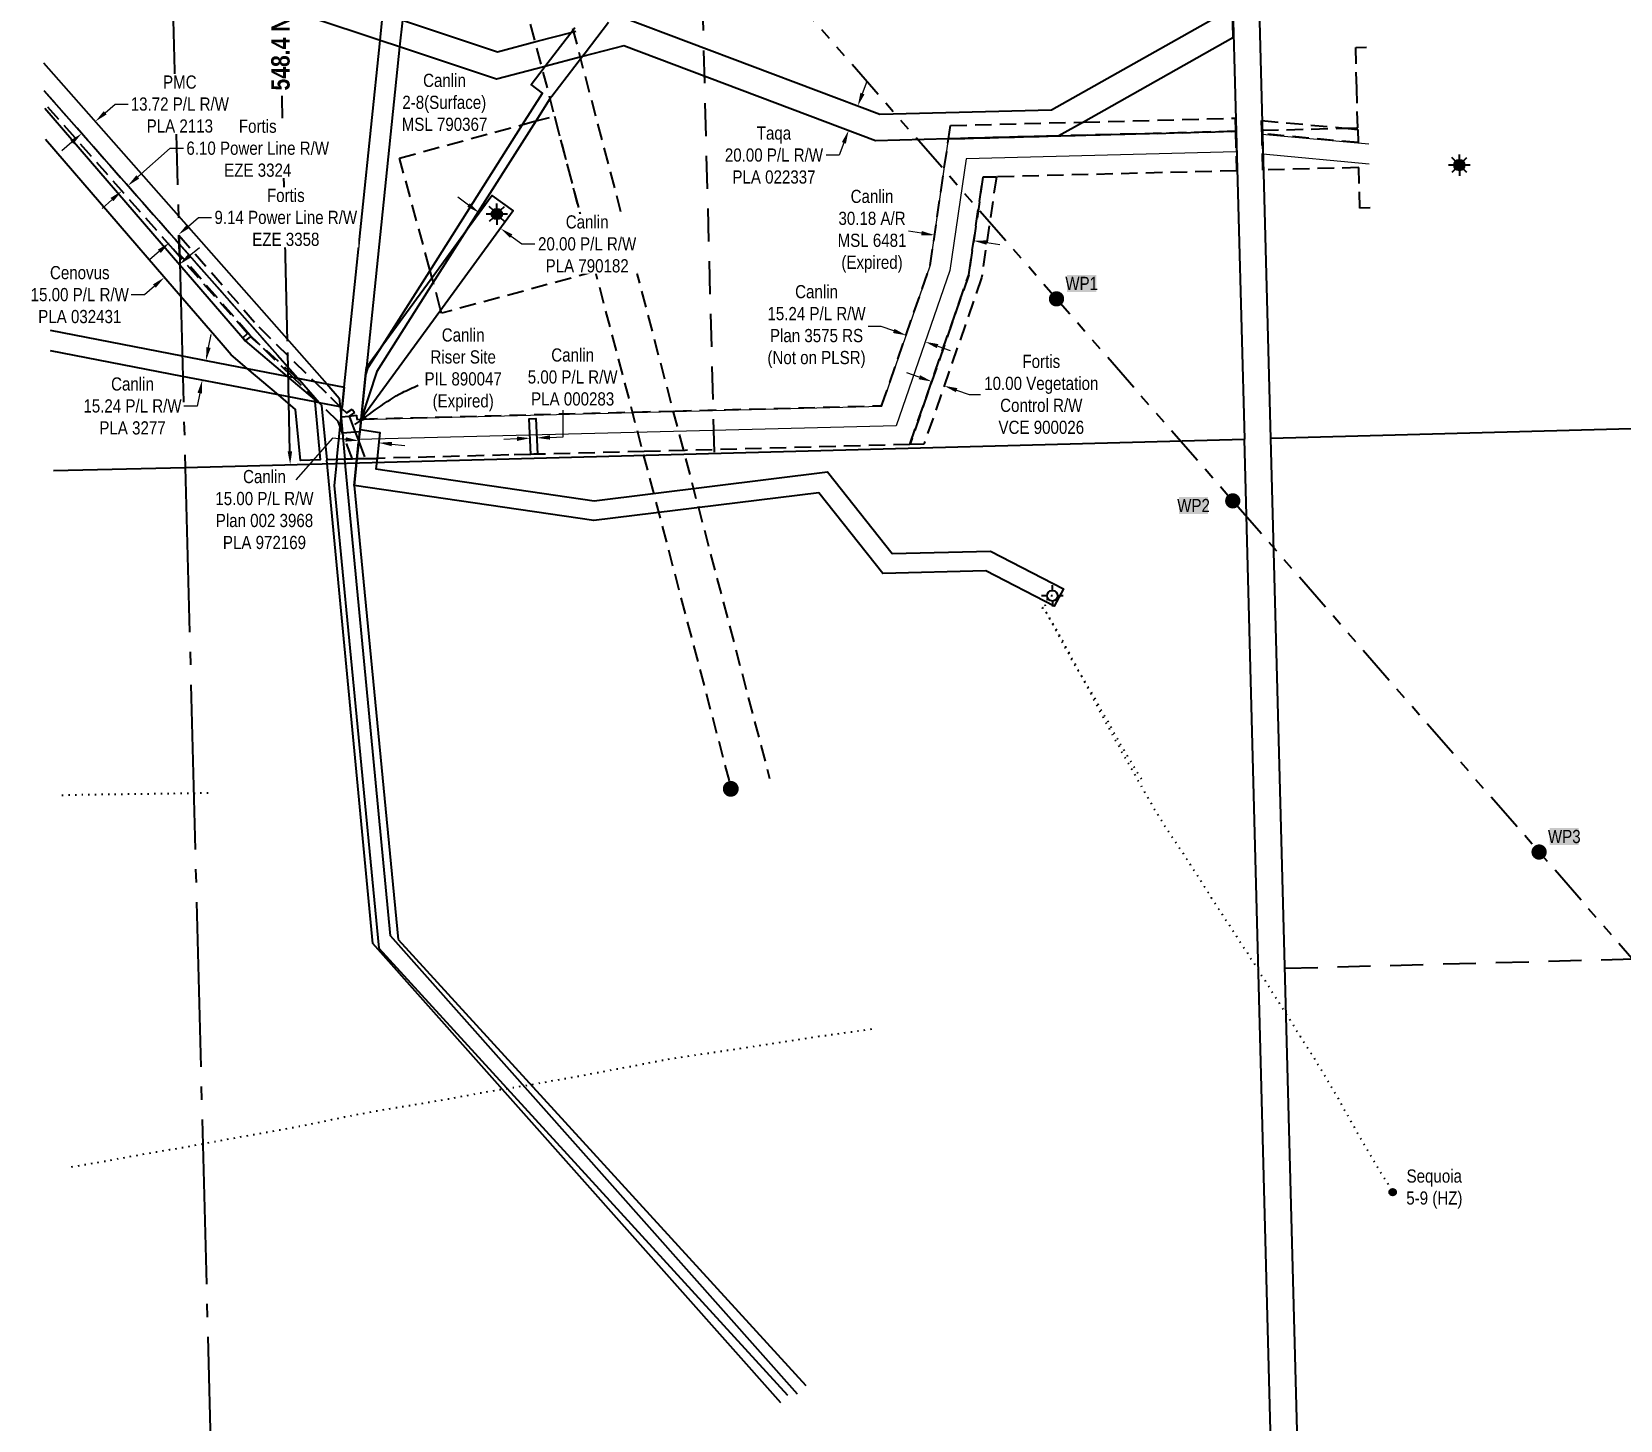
# Model space of a CAD drawing. Extents: x 627663 to 632082, y 5817591 to 5820351.
# Drawn here: x 627680 to 628885, y 5818555 to 5819609 of the extents above; entities that cross this region are included whole.
import ezdxf

# ---------------------------------------------------------------- set-up
doc = ezdxf.new("R2010")
doc.units = 0
doc.header["$LTSCALE"] = 5
doc.header["$PDSIZE"] = 0.5
for name, pattern in [('foc-ACCESSROAD', [3.75, 2.5, -1.25]), ('foc-COORDS', [16.75, 15, -1.75]), ('foc-DOT', [1, 0.2, -0.8]), ('foc-DRILLPATH', [14.75, 6, -1.75, 1.75, -1.75, 1.75, -1.75]), ('foc-FLOWLINE', [3.75, 2.5, -1.25]), ('foc-LSD', [8, 5, -3]), ('foc-QUARTERLINE', [33, 25, -3, 2, -3])]:
    doc.linetypes.add(name, pattern=pattern)
doc.layers.get('Defpoints').update_dxf_attribs({"color": 9})
for name, color, linetype in [('ABADATA-DRILL', 8, 'foc-DOT'), ('ABADATA-DRILL-T', 8, 'Continuous'), ('C-AR', 13, 'foc-ACCESSROAD'), ('C-RW', 13, 'Continuous'), ('C-WS', 13, 'foc-ACCESSROAD'), ('C-WS-S', 13, 'Continuous'), ('DRILL-T', 8, 'Continuous'), ('F-EZE', 190, 'foc-FLOWLINE'), ('F-RW', 190, 'Continuous'), ('F-VCE', 190, 'foc-FLOWLINE'), ('F-WS-S', 190, 'Continuous'), ('L-MON', 1, 'Continuous'), ('L-SEC', 7, 'Continuous'), ('L-SECQ', 8, 'foc-QUARTERLINE'), ('L-SECTION-LSD', 7, 'foc-LSD'), ('P-OFFSETS', 7, 'foc-COORDS'), ('P-PDRILLPATH', 12, 'foc-DRILLPATH')]:
    doc.layers.add(name, color=color, linetype=linetype)
for name, color, linetype, lineweight in [('C-AR-T', 13, 'Continuous', 9), ('C-RW-T', 13, 'Continuous', 9), ('C-WS-T', 13, 'Continuous', 9), ('F-EZE-T', 190, 'Continuous', 9), ('F-RW-T', 190, 'Continuous', 9)]:
    doc.layers.add(name, color=color, linetype=linetype, lineweight=lineweight)
doc.styles.add('80CG', font='ARIALN.TTF', dxfattribs={"height": 10})
doc.styles.add('80L', font='ARIALN.TTF', dxfattribs={"height": 10})
doc.dimstyles.new('CG2011', dxfattribs={"dimscale": 5, "dimtxt": 9, "dimasz": 2, "dimexe": 0.2, "dimexo": 0.0625, "dimgap": 0.5, "dimtad": 0, "dimtih": 1, "dimtoh": 1, "dimzin": 0, "dimdsep": 46, "dimtxsty": '80CG', "dimcen": 0.1, "dimse1": 1, "dimse2": 1, "dimclrd": 256, "dimclrt": 256, "dimaunit": 1, "dimadec": 4, "dimazin": 0, "dimtfac": 0.06, "dimtofl": 0, "dimtmove": 0, "dimatfit": 1, "dimfxl": 0.2, "dimtolj": 1, "dimtzin": 0, "dimlwd": -1, "dimarcsym": 0})
doc.dimstyles.new('Compass 5 000', dxfattribs={"dimscale": 5, "dimtxt": 9, "dimasz": 2, "dimexe": 0.2, "dimexo": 0.0625, "dimgap": 0.5, "dimtad": 0, "dimtih": 1, "dimtoh": 1, "dimzin": 0, "dimdsep": 46, "dimtxsty": '80CG', "dimcen": 0.1, "dimse1": 1, "dimse2": 1, "dimclrd": 256, "dimclrt": 256, "dimaunit": 1, "dimadec": 4, "dimazin": 0, "dimtfac": 0.06, "dimtofl": 0, "dimtmove": 0, "dimatfit": 1, "dimfxl": 0.2, "dimtolj": 1, "dimtzin": 0, "dimlwd": -1, "dimarcsym": 0})

# ---------------------------------------------------------------- blocks, each defined once
blk = doc.blocks.new('fdia')
at = {"color": 255, "const_width": 1}
blk.add_lwpolyline([(-0.5, 0, 1), (0.5, 0, 1)], format="xyb", close=True, dxfattribs=at)
blk = doc.blocks.new('Fdiaa')
blk.add_blockref('fdia', (0, 0))
blk = doc.blocks.new('fdib')
at = {"color": 1, "const_width": 1.6}
blk.add_lwpolyline([(-0.4, 0, 1), (0.4, 0, 1)], format="xyb", close=True, dxfattribs=at)
at = {"color": 1}
blk.add_circle((0, 0), 0.8, dxfattribs=at)
blk = doc.blocks.new('Fdibb')
blk.add_blockref('fdib', (0, 0))
blk = doc.blocks.new('fdicc')
for name in ['Fdibb', 'Fdiaa']:
    blk.add_blockref(name, (0, 0))
blk = doc.blocks.new('FDI')
blk.add_blockref('fdicc', (0, 0))
blk = doc.blocks.new('*D35')
at = {"layer": 'Defpoints', "color": 0, "transparency": 16777216}
for p in [(627752.9, 5819491.8), (627792.2, 5819447.2), (627787.7, 5819443.2)]:
    blk.add_point(p, dxfattribs=at)
at = {"layer": 'F-EZE-T', "transparency": 16777216}
for p, q in [((627760.4, 5819498.5), (627785, 5819520.2)), ((627785, 5819520.2), (627795, 5819520.2)), ((627740.8, 5819481.2), (627733.3, 5819474.6))]:
    blk.add_line(p, q, dxfattribs=at)
for points in [[(627759.3, 5819499.7), (627761.5, 5819497.2), (627752.9, 5819491.8)], [(627739.7, 5819482.5), (627741.9, 5819480), (627748.3, 5819487.8)]]:
    blk.add_solid(points, dxfattribs=at)
at = {"layer": 'F-EZE-T', "transparency": 16777216, "insert": (627851.4, 5819520.2), "char_height": 10, "attachment_point": 5, "style": '80CG', "bg_fill": 3, "box_fill_scale": 1.1, "bg_fill_color": 256, "bg_fill_true_color": 13158600, "bg_fill_transparency": 0}
blk.add_mtext('\\A1;Fortis\\P6.10 Power Line R/W\\PEZE 3324', dxfattribs=at)
blk = doc.blocks.new('*D36')
at = {"layer": 'Defpoints', "color": 0, "transparency": 16777216}
for p in [(627791.3, 5819454.6), (627814.8, 5819427.6), (627807.9, 5819421.6)]:
    blk.add_point(p, dxfattribs=at)
at = {"layer": 'F-EZE-T', "transparency": 16777216}
for p, q in [((627798.8, 5819461.2), (627806.4, 5819467.7)), ((627806.4, 5819467.7), (627816.4, 5819467.7)), ((627776.8, 5819442), (627769.3, 5819435.5))]:
    blk.add_line(p, q, dxfattribs=at)
for points in [[(627797.7, 5819462.4), (627799.9, 5819459.9), (627791.3, 5819454.6)], [(627775.7, 5819443.3), (627777.9, 5819440.8), (627784.4, 5819448.6)]]:
    blk.add_solid(points, dxfattribs=at)
at = {"layer": 'F-EZE-T', "transparency": 16777216, "insert": (627872.7, 5819467.7), "char_height": 10, "attachment_point": 5, "style": '80CG', "bg_fill": 3, "box_fill_scale": 1.1, "bg_fill_color": 256, "bg_fill_true_color": 13158600, "bg_fill_transparency": 0}
blk.add_mtext('\\A1;Fortis\\P9.14 Power Line R/W\\PEZE 3358', dxfattribs=at)
blk = doc.blocks.new('*D39')
at = {"layer": 'C-AR-T', "transparency": 16777216}
for p, q in [((628354.9, 5819455.8), (628345, 5819457.2)), ((628404.4, 5819448.6), (628414.3, 5819447.2))]:
    blk.add_line(p, q, dxfattribs=at)
for points in [[(628355.2, 5819457.4), (628354.7, 5819454.1), (628364.8, 5819454.3)], [(628404.7, 5819450.3), (628404.2, 5819447), (628394.5, 5819450)]]:
    blk.add_solid(points, dxfattribs=at)
at = {"layer": 'Defpoints', "color": 0, "transparency": 16777216}
for p in [(628364.8, 5819454.3), (628364.9, 5819454.7), (628394.6, 5819450.4)]:
    blk.add_point(p, dxfattribs=at)
at = {"layer": 'C-AR-T', "transparency": 16777216, "insert": (628317.4, 5819457.2), "char_height": 10, "attachment_point": 5, "style": '80CG'}
blk.add_mtext('\\A1;Canlin\\P30.18 A/R\\PMSL 6481\\P(Expired)', dxfattribs=at)
blk = doc.blocks.new('*D40')
at = {"layer": 'Defpoints', "color": 0, "transparency": 16777216}
for p in [(627728.2, 5819540.5), (627734.4, 5819533.5), (627724.1, 5819524.5)]:
    blk.add_point(p, dxfattribs=at)
at = {"layer": 'F-RW-T', "transparency": 16777216}
for p, q in [((627735.7, 5819547.1), (627743.2, 5819553.7)), ((627743.2, 5819553.7), (627753.2, 5819553.7)), ((627710.4, 5819524.9), (627702.9, 5819518.3))]:
    blk.add_line(p, q, dxfattribs=at)
for points in [[(627734.6, 5819548.4), (627736.8, 5819545.9), (627728.2, 5819540.5)], [(627709.3, 5819526.1), (627711.5, 5819523.6), (627717.9, 5819531.5)]]:
    blk.add_solid(points, dxfattribs=at)
at = {"layer": 'F-RW-T', "transparency": 16777216, "insert": (627792.3, 5819553.7), "char_height": 10, "attachment_point": 5, "style": '80CG', "bg_fill": 3, "box_fill_scale": 1.1, "bg_fill_color": 256, "bg_fill_true_color": 13158600, "bg_fill_transparency": 0}
blk.add_mtext('\\A1;PMC\\P13.72 P/L R/W\\PPLA 2113', dxfattribs=at)
blk = doc.blocks.new('*D41')
at = {"layer": 'C-RW-T', "transparency": 16777216}
for p, q in [((627814.1, 5819369), (627816, 5819378.8)), ((627807.4, 5819334.4), (627805.4, 5819324.6)), ((627805.4, 5819324.6), (627795.4, 5819324.6))]:
    blk.add_line(p, q, dxfattribs=at)
for points in [[(627812.4, 5819369.3), (627815.7, 5819368.7), (627812.2, 5819359.2)], [(627805.7, 5819334.7), (627809, 5819334.1), (627809.3, 5819344.2)]]:
    blk.add_solid(points, dxfattribs=at)
at = {"layer": 'Defpoints', "color": 0, "transparency": 16777216}
for p in [(627822.9, 5819357.1), (627809.3, 5819344.2), (627820, 5819342.1)]:
    blk.add_point(p, dxfattribs=at)
at = {"layer": 'C-RW-T', "transparency": 16777216, "insert": (627756.4, 5819324.6), "char_height": 10, "attachment_point": 5, "style": '80CG'}
blk.add_mtext('\\A1;Canlin\\P15.24 P/L R/W\\PPLA 3277', dxfattribs=at)
blk = doc.blocks.new('*D42')
at = {"layer": 'C-RW-T', "transparency": 16777216}
for p, q in [((628048, 5819299.7), (628038.1, 5819299.3)), ((628073, 5819300.8), (628083, 5819301.2))]:
    blk.add_line(p, q, dxfattribs=at)
for points in [[(628073, 5819302.4), (628073.1, 5819299.1), (628063, 5819300.4)], [(628048, 5819301.4), (628048.1, 5819298.1), (628058, 5819300.2)]]:
    blk.add_solid(points, dxfattribs=at)
at = {"layer": 'Defpoints', "color": 0, "transparency": 16777216}
for p in [(628058, 5819301), (628063, 5819301.2), (628063, 5819300.4)]:
    blk.add_point(p, dxfattribs=at)
at = {"layer": 'C-RW-T', "transparency": 16777216, "insert": (628090.3, 5819346.6), "char_height": 10, "attachment_point": 5, "style": '80CG'}
blk.add_mtext('\\A1;Canlin\\P5.00 P/L R/W\\PPLA 000283', dxfattribs=at)
blk = doc.blocks.new('*D43')
at = {"layer": 'Defpoints', "color": 0, "transparency": 16777216}
for p in [(628210.5, 5819588.7), (628203.4, 5819570), (628306.6, 5819552.4)]:
    blk.add_point(p, dxfattribs=at)
at = {"layer": 'F-RW-T', "transparency": 16777216}
for p, q in [((628310.2, 5819561.7), (628313.7, 5819571.1)), ((628296, 5819524.3), (628292.5, 5819515)), ((628292.5, 5819515), (628282.5, 5819515))]:
    blk.add_line(p, q, dxfattribs=at)
for points in [[(628308.6, 5819562.3), (628311.7, 5819561.1), (628306.6, 5819552.4)], [(628294.5, 5819524.9), (628297.6, 5819523.7), (628299.6, 5819533.7)]]:
    blk.add_solid(points, dxfattribs=at)
at = {"layer": 'F-RW-T', "transparency": 16777216, "insert": (628243, 5819515), "char_height": 10, "attachment_point": 5, "style": '80CG'}
blk.add_mtext('\\A1;Taqa\\P20.00 P/L R/W\\PPLA 022337', dxfattribs=at)
blk = doc.blocks.new('*D45')
at = {"layer": 'C-RW-T', "transparency": 16777216}
for p, q in [((628011.4, 5819477.1), (628003.3, 5819483)), ((628043.7, 5819453.5), (628051.7, 5819447.6)), ((628051.7, 5819447.6), (628061.7, 5819447.6))]:
    blk.add_line(p, q, dxfattribs=at)
for points in [[(628012.3, 5819478.5), (628010.4, 5819475.8), (628019.4, 5819471.2)], [(628044.6, 5819454.9), (628042.7, 5819452.2), (628035.6, 5819459.4)]]:
    blk.add_solid(points, dxfattribs=at)
at = {"layer": 'Defpoints', "color": 0, "transparency": 16777216}
for p in [(628019.2, 5819470.9), (628035.3, 5819459.1), (628035.6, 5819459.4)]:
    blk.add_point(p, dxfattribs=at)
at = {"layer": 'C-RW-T', "transparency": 16777216, "insert": (628101.3, 5819447.6), "char_height": 10, "attachment_point": 5, "style": '80CG', "bg_fill": 3, "box_fill_scale": 1.1, "bg_fill_color": 256, "bg_fill_true_color": 13158600, "bg_fill_transparency": 0}
blk.add_mtext('\\A1;Canlin\\P20.00 P/L R/W\\PPLA 790182', dxfattribs=at)
blk = doc.blocks.new('*D46')
at = {"layer": 'Defpoints', "color": 0, "transparency": 16777216}
for p in [(627779.1, 5819423.9), (627780.6, 5819422.2), (627790.5, 5819433.7)]:
    blk.add_point(p, dxfattribs=at)
at = {"layer": 'F-RW-T', "transparency": 16777216}
for p, q in [((627799.5, 5819438.5), (627807.1, 5819445)), ((627773, 5819415.6), (627765.4, 5819409.1)), ((627765.4, 5819409.1), (627755.4, 5819409.1))]:
    blk.add_line(p, q, dxfattribs=at)
for points in [[(627798.5, 5819439.8), (627800.6, 5819437.2), (627792, 5819432)], [(627771.9, 5819416.9), (627774.1, 5819414.4), (627780.6, 5819422.2)]]:
    blk.add_solid(points, dxfattribs=at)
at = {"layer": 'F-RW-T', "transparency": 16777216, "insert": (627716.4, 5819409.1), "char_height": 10, "attachment_point": 5, "style": '80CG'}
blk.add_mtext('\\A1;Cenovus\\P15.00 P/L R/W\\PPLA 032431', dxfattribs=at)
blk = doc.blocks.new('*D47')
at = {"layer": 'C-RW-T', "transparency": 16777216}
for p, q in [((627918.1, 5819299.3), (627908.1, 5819300.3)), ((627953.1, 5819295.7), (627963.1, 5819294.7))]:
    blk.add_line(p, q, dxfattribs=at)
for points in [[(627918.3, 5819300.9), (627917.9, 5819297.6), (627928, 5819298.3)], [(627953.3, 5819297.4), (627953, 5819294.1), (627943.2, 5819296.7)]]:
    blk.add_solid(points, dxfattribs=at)
at = {"layer": 'Defpoints', "color": 0, "transparency": 16777216}
for p in [(627928.1, 5819299.3), (627943.2, 5819296.7), (627943.3, 5819297.8)]:
    blk.add_point(p, dxfattribs=at)
at = {"layer": 'C-RW-T', "transparency": 16777216, "insert": (627856.5, 5819246), "char_height": 10, "attachment_point": 5, "style": '80CG'}
blk.add_mtext('\\A1;Canlin\\P15.00 P/L R/W\\PPlan 002 3968\\PPLA 972169', dxfattribs=at)
blk = doc.blocks.new('*D48')
at = {"layer": 'Defpoints', "color": 0, "transparency": 16777216}
for p in [(628377.6, 5819386.2), (628387, 5819382.9), (628372.1, 5819339.9)]:
    blk.add_point(p, dxfattribs=at)
at = {"layer": 'F-RW-T', "transparency": 16777216}
for p, q in [((628353.2, 5819346.5), (628343.8, 5819349.7)), ((628381.6, 5819336.6), (628391, 5819333.4)), ((628391, 5819333.4), (628401, 5819333.4))]:
    blk.add_line(p, q, dxfattribs=at)
for points in [[(628353.8, 5819348), (628352.7, 5819344.9), (628362.7, 5819343.2)], [(628382.1, 5819338.2), (628381, 5819335.1), (628372.1, 5819339.9)]]:
    blk.add_solid(points, dxfattribs=at)
at = {"layer": 'F-RW-T', "transparency": 16777216, "insert": (628445.8, 5819333.4), "char_height": 10, "attachment_point": 5, "style": '80CG', "bg_fill": 3, "box_fill_scale": 1.1, "bg_fill_color": 256, "bg_fill_true_color": 13158600, "bg_fill_transparency": 0}
blk.add_mtext('\\A1;Fortis\\P10.00 Vegetation \\PControl R/W\\PVCE 900026', dxfattribs=at)
blk = doc.blocks.new('*D50')
at = {"layer": 'C-RW-T', "transparency": 16777216}
for p, q in [((628324.4, 5819384.9), (628314.4, 5819384.9)), ((628333.9, 5819381.6), (628324.4, 5819384.9)), ((628367.2, 5819370.1), (628376.6, 5819366.8))]:
    blk.add_line(p, q, dxfattribs=at)
for points in [[(628334.4, 5819383.2), (628333.3, 5819380), (628343.3, 5819378.3)], [(628367.7, 5819371.6), (628366.6, 5819368.5), (628357.7, 5819373.3)]]:
    blk.add_solid(points, dxfattribs=at)
at = {"layer": 'Defpoints', "color": 0, "transparency": 16777216}
for p in [(628343.3, 5819378.3), (628340.8, 5819371.1), (628355.2, 5819366.1)]:
    blk.add_point(p, dxfattribs=at)
at = {"layer": 'C-RW-T', "transparency": 16777216, "insert": (628275.3, 5819384.9), "char_height": 10, "attachment_point": 5, "style": '80CG'}
blk.add_mtext('\\A1;Canlin\\P15.24 P/L R/W\\PPlan 3575 RS\\P(Not on PLSR)', dxfattribs=at)
blk = doc.blocks.new('*D54')
at = {"layer": 'Defpoints', "color": 0, "transparency": 16777216}
for p in [(627864, 5819828.2), (627876, 5819280.2), (627876, 5819280.2)]:
    blk.add_point(p, dxfattribs=at)
at = {"layer": 'P-OFFSETS', "transparency": 16777216}
for p, q in [((627864, 5819828.2), (627867.5, 5819668.9)), ((627875.8, 5819290.2), (627869.9, 5819559.9))]:
    blk.add_line(p, q, dxfattribs=at)
blk.add_solid([(627877.5, 5819290.2), (627874.1, 5819290.1), (627876, 5819280.2)], dxfattribs=at)
at = {"layer": 'P-OFFSETS', "transparency": 16777216, "insert": (627868.7, 5819614.4), "char_height": 10, "attachment_point": 5, "rotation": 90, "style": '80CG', "bg_fill": 3, "box_fill_scale": 1.1, "bg_fill_color": 256, "bg_fill_true_color": 13158600, "bg_fill_transparency": 0}
blk.add_mtext('\\A1;{\\fArial Narrow|b1|i0|c0|p34;\\H1.4x;\\C14;548.4 N. calc.}', dxfattribs=at)
blk = doc.blocks.new('_None')
blk = doc.blocks.new('GABD')
for p, q in [((-0.81, 0), (-1.62, 0)), ((0, 0.81), (0, 1.62)), ((1.62, 0), (0.81, 0)), ((0, -0.81), (0, -1.62))]:
    blk.add_line(p, q)
blk.add_circle((0, 0), 0.8)
blk = doc.blocks.new('GAS')
h = blk.add_hatch(color=255)
h.dxf.hatch_style = 1
edge = h.paths.add_edge_path()
edge.add_arc((0, 0), 0.9, 0, 360)
for p, q in [((-0.81, 0), (-1.62, 0)), ((-0.57, 0.57), (-1.14, 1.14)), ((0, 0.81), (0, 1.62)), ((0.57, 0.57), (1.14, 1.14)), ((1.62, 0), (0.81, 0)), ((-0.57, -0.57), (-1.14, -1.14)), ((0, -0.81), (0, -1.62)), ((1.14, -1.14), (0.57, -0.57))]:
    blk.add_line(p, q)
blk.add_circle((0, 0), 0.8)
blk = doc.blocks.new('BH-Existing')
at = {"layer": 'ABADATA-DRILL-T'}
h = blk.add_hatch(color=256, dxfattribs=at)
h.dxf.hatch_style = 1
edge = h.paths.add_edge_path()
edge.add_arc((0, 0), 0.5, 0, 360)
blk.add_circle((0, 0), 0.5, dxfattribs=at)
blk = doc.blocks.new('plbh')
at = {"layer": 'L-MON'}
h = blk.add_hatch(color=255, dxfattribs=at)
h.dxf.hatch_style = 1
edge = h.paths.add_edge_path()
edge.add_arc((0, 0), 1.16, 0, 360)
h = blk.add_hatch(color=256, dxfattribs=at)
h.dxf.hatch_style = 1
h.paths.add_polyline_path([(-0.96, 0, 1), (0.96, 0, 1)])
h.paths.add_polyline_path([(0.91, 0, -1), (-0.91, 0, -1)], flags=16)
h.paths.add_polyline_path([(0.45, 0, -1), (-0.45, 0, -1)], flags=0)
h = blk.add_hatch(color=256, dxfattribs=at)
h.dxf.hatch_style = 1
h.paths.add_polyline_path([(-0.45, 0, 1), (0.45, 0, 1)])
h.paths.add_polyline_path([(0.4, 0, -1), (-0.4, 0, -1)], flags=16)
at = {"layer": 'L-MON', "color": 240}
for radius in [0.96, 0.91, 0.45, 0.4]:
    blk.add_circle((0, 0), radius, dxfattribs=at)

msp = doc.modelspace()

# ---------------------------------------------------------------- linework, layer by layer
at = {"layer": 'ABADATA-DRILL', "flags": 128}
for points in [[(628454.174, 5819180.599), (628454.174, 5819180.599), (628454.045, 5819180.546), (628453.277, 5819180.446), (628452.672, 5819180.27), (628452.485, 5819179.755), (628452.656, 5819179.339), (628452.632, 5819179.129), (628451.607, 5819178.512), (628450.076, 5819177.411), (628448.873, 5819175.989), (628448.259, 5819174.973), (628448.486, 5819173.958), (628448.861, 5819172.237), (628448.301, 5819170.682), (628446.95, 5819170.707), (628446.743, 5819171.361), (628446.82, 5819171.474), (628446.97, 5819171.497), (628447.223, 5819171.384), (628447.563, 5819171.003), (628448.083, 5819170.256), (628448.772, 5819169.134), (628449.705, 5819167.528), (628450.787, 5819165.545), (628452.028, 5819163.217), (628453.459, 5819160.534), (628455.079, 5819157.495), (628456.826, 5819154.22), (628458.624, 5819150.876), (628460.663, 5819147.138), (628462.932, 5819143.006), (628465.264, 5819138.746), (628467.836, 5819134.152), (628470.656, 5819129.204), (628473.624, 5819123.99), (628476.763, 5819118.36), (628479.853, 5819112.679), (628483.051, 5819106.681), (628486.484, 5819100.129), (628490.012, 5819093.369), (628493.697, 5819086.353), (628497.548, 5819079.141), (628501.531, 5819071.823), (628505.636, 5819064.448), (628509.832, 5819057.006), (628514.279, 5819049.18), (628518.759, 5819041.234), (628522.873, 5819033.86), (628527.584, 5819025.49), (628532.455, 5819017.145), (628537.631, 5819008.948), (628542.976, 5819000.845), (628548.362, 5818992.664), (628553.634, 5818984.639), (628558.919, 5818976.505), (628564.249, 5818968.162), (628569.384, 5818960.053), (628574.724, 5818951.72), (628579.918, 5818943.644), (628585.183, 5818935.499), (628590.425, 5818927.464), (628595.648, 5818919.408), (628600.871, 5818911.352), (628606.084, 5818903.296), (628611.33, 5818895.131), (628616.474, 5818887.033), (628621.546, 5818879.003), (628626.658, 5818870.994), (628631.844, 5818862.797), (628637.002, 5818854.58), (628642.188, 5818846.383), (628647.498, 5818838.049), (628652.675, 5818829.852), (628657.743, 5818821.592), (628662.837, 5818813.112), (628667.719, 5818804.727), (628672.439, 5818796.368), (628677.101, 5818787.988), (628681.896, 5818779.44), (628686.634, 5818771.202), (628691.411, 5818762.994), (628696.312, 5818754.63), (628701.279, 5818746.407), (628706.422, 5818737.949), (628712.363, 5818728.101)], [(628454.174, 5819180.599), (628454.174, 5819180.599), (628454.045, 5819180.546), (628453.277, 5819180.446), (628452.672, 5819180.27), (628452.485, 5819179.755), (628452.656, 5819179.339), (628452.632, 5819179.129), (628451.607, 5819178.512), (628450.076, 5819177.411), (628448.873, 5819175.989), (628448.259, 5819174.973), (628448.486, 5819173.958), (628448.861, 5819172.237), (628448.301, 5819170.682), (628446.95, 5819170.707), (628446.894, 5819171.716), (628447.031, 5819171.809), (628447.253, 5819171.745), (628447.624, 5819171.325), (628448.177, 5819170.479), (628448.878, 5819169.277), (628449.791, 5819167.66), (628450.884, 5819165.658), (628452.146, 5819163.32), (628453.603, 5819160.758), (628455.352, 5819157.793), (628457.33, 5819154.453), (628459.457, 5819150.778), (628461.797, 5819146.618), (628464.267, 5819142.081), (628466.928, 5819137.109), (628469.621, 5819132.058), (628472.534, 5819126.662), (628475.841, 5819120.717), (628479.266, 5819114.815), (628482.753, 5819108.874), (628486.401, 5819102.527), (628490.249, 5819095.796), (628494.235, 5819088.718), (628498.244, 5819081.571), (628502.357, 5819074.256), (628506.595, 5819066.754), (628511.005, 5819059.187), (628515.75, 5819051.429), (628522.352, 5819040.768)], [(627702.852, 5819029.323), (627703.534, 5819029.338), (627712.98, 5819029.58), (627722.598, 5819029.797), (627732.058, 5819029.93), (627741.728, 5819030.058), (627751.388, 5819030.165), (627761.038, 5819030.283), (627770.668, 5819030.42), (627799.436, 5819030.857), (627815.356, 5819031.065)], [(627710.175, 5818747.301), (627718.607, 5818748.698), (627728.119, 5818750.302), (627737.459, 5818751.962), (627746.948, 5818753.706), (627756.436, 5818755.43), (627765.946, 5818757.114), (627775.457, 5818758.759), (627784.791, 5818760.288), (627794.262, 5818761.922), (627803.731, 5818763.645), (627813.071, 5818765.355), (627822.597, 5818767.17), (627832.086, 5818768.914), (627841.596, 5818770.568), (627851.096, 5818772.262), (627860.615, 5818773.987), (627870.106, 5818775.641), (627879.424, 5818777.38), (627888.859, 5818779.272), (627898.411, 5818781.248), (627907.725, 5818783.177), (627917.169, 5818785.09), (627926.625, 5818786.923), (627936.082, 5818788.706), (627945.591, 5818790.44), (627955.094, 5818792.025), (627964.608, 5818793.529), (627974.121, 5818795.083), (627983.634, 5818796.678), (627993.105, 5818798.321), (628002.613, 5818800.065), (628012.051, 5818801.808), (628021.411, 5818803.508), (628030.931, 5818805.173), (628040.435, 5818806.727), (628049.84, 5818808.199), (628059.233, 5818809.76), (628068.583, 5818811.46), (628077.884, 5818813.099), (628087.385, 5818814.723), (628096.874, 5818816.467), (628106.38, 5818818.272), (628115.688, 5818820.041), (628125.196, 5818821.795), (628134.495, 5818823.514), (628143.95, 5818825.397), (628153.276, 5818827.247), (628162.775, 5818828.941), (628172.121, 5818830.411), (628181.657, 5818831.846), (628191.184, 5818833.28), (628200.781, 5818834.677), (628210.337, 5818836.102), (628219.903, 5818837.558), (628229.51, 5818838.995), (628239.046, 5818840.41), (628248.622, 5818841.876), (628258.146, 5818843.41), (628267.711, 5818844.896), (628277.258, 5818846.291), (628286.638, 5818847.602), (628296.197, 5818848.918), (628305.596, 5818850.249), (628320.446, 5818852.38), (628320.805, 5818852.43)]]:
    msp.add_lwpolyline(points, dxfattribs=at)
at = {"layer": 'C-AR'}
for points in [[(627992.129, 5819724.308), (628043.867, 5819668.73), (628210.545, 5819034.178)], [(628032.19, 5819725.552), (628071.12, 5819683.733), (628239.725, 5819041.843)], [(628695.39, 5819474.954), (628687.424, 5819474.749), (628686.633, 5819505.532), (628613.964, 5819503.665), (628613.228, 5819531.199), (628613.157, 5819533.838), (628675.967, 5819535.451), (628685.028, 5819535.684), (628685.858, 5819535.705), (628685.094, 5819565.459), (628684.292, 5819596.66), (628692.522, 5819596.872)]]:
    msp.add_lwpolyline(points, dxfattribs=at)
msp.add_lwpolyline([(628593.068, 5819533.06), (628593.867, 5819503.149), (628411.722, 5819498.47), (628401.576, 5819498.209), (628390.772, 5819424.182), (628346.092, 5819295.385), (628175.644, 5819290.937), (628144.662, 5819290.129), (628063.547, 5819288.015), (628060.771, 5819287.943), (628058.546, 5819287.885), (628041.89, 5819287.451), (627941.972, 5819284.849), (627933.097, 5819284.617), (627926.646, 5819284.45), (627927.995, 5819297.788), (627928.161, 5819299.427), (627928.823, 5819305.117), (627929.005, 5819306.689), (627929.864, 5819314.721), (628136.862, 5819320.022), (628167.848, 5819320.815), (628324.676, 5819324.825), (628361.493, 5819431.185), (628375.415, 5819527.396), (628459.123, 5819529.574), (628593.068, 5819533.06)], close=True, dxfattribs=at)
at = {"layer": 'C-RW'}
for p, q in [((627911.306, 5819284.051), (627909.256, 5819264.366)), ((627926.545, 5819284.149), (627924.511, 5819264.315)), ((627909.256, 5819264.366), (627943.186, 5818913.244)), ((627924.511, 5819264.315), (627957.857, 5818919.765)), ((628248.329, 5818568.139), (627938.788, 5818916.749)), ((628260.813, 5818574.723), (627952.009, 5818922.507)), ((627957.857, 5818919.765), (628267.094, 5818581.272)), ((627943.186, 5818913.244), (628253.245, 5818573.854))]:
    msp.add_line(p, q, dxfattribs=at)
for points in [[(627961.18, 5819617.474), (627959.067, 5819597.089), (627933.887, 5819354.127), (627933.191, 5819347.417), (627929.864, 5819314.721), (627929.005, 5819306.689), (627928.823, 5819305.117), (627928.161, 5819299.427), (627927.995, 5819297.788), (627926.646, 5819284.45), (627923.277, 5819284.363), (627917.574, 5819284.214), (627911.306, 5819284.051), (627913.888, 5819308.876), (627914.598, 5819315.704), (627914.569, 5819316.399), (627915.319, 5819322.757), (627915.42, 5819323.633), (627916.998, 5819338.854), (627944.272, 5819602.026), (627946.385, 5819622.411)], [(628117.535, 5819615.642), (628099.661, 5819592.335), (628097.667, 5819589.729), (628074.39, 5819559.403), (628073.075, 5819557.689), (628062.377, 5819540.844), (628009.73, 5819457.947), (627985.833, 5819420.318), (627941.649, 5819350.747), (627941.649, 5819350.747), (627929.864, 5819314.721), (627933.191, 5819347.417), (627935.278, 5819353.762), (627946.281, 5819371.091), (627983.349, 5819429.476), (628052.325, 5819538.118), (628067.468, 5819561.969), (628058.775, 5819568.649), (628068.63, 5819581.476), (628069.217, 5819582.241), (628085.387, 5819603.289), (628089.126, 5819608.166), (628091.91, 5819611.797)], [(627693.887, 5819382.085), (627794.02, 5819362.683), (627813.251, 5819358.957), (627843.371, 5819353.121), (627873.49, 5819347.284), (627878.095, 5819346.392), (627881.248, 5819345.781), (627881.719, 5819345.689), (627894.398, 5819343.234), (627903.73, 5819341.425), (627916.998, 5819338.854), (627915.42, 5819323.633), (627913.891, 5819324.037), (627898.081, 5819327.038), (627894.602, 5819327.667), (627867.164, 5819332.983), (627837.045, 5819338.819), (627794.428, 5819347.077), (627694.264, 5819366.486)]]:
    msp.add_lwpolyline(points, dxfattribs=at)
for points in [[(627991.567, 5819399.17), (627929.864, 5819314.721), (627933.191, 5819347.417), (627933.887, 5819354.127), (627946.281, 5819371.091), (627984.86, 5819423.903), (628009.73, 5819457.947), (628029.066, 5819484.415), (628045.22, 5819472.614), (627991.567, 5819399.17)], [(628063.547, 5819288.015), (628060.771, 5819287.943), (628058.546, 5819287.885), (628057.424, 5819314.917), (628062.421, 5819315.126), (628063.547, 5819288.015)], [(627943.478, 5819299.81), (627941.972, 5819284.849), (627933.097, 5819284.618), (627926.646, 5819284.45), (627927.995, 5819297.788), (627928.161, 5819299.427), (627928.823, 5819305.117), (627929.005, 5819306.689), (627943.956, 5819304.503), (627943.478, 5819299.81)]]:
    msp.add_lwpolyline(points, close=True, dxfattribs=at)
at = {"layer": 'C-RW', "flags": 128}
msp.add_lwpolyline([(627941.972, 5819284.849), (627941.113, 5819277.041), (628106.582, 5819252.776), (628283.608, 5819274.704), (628332.611, 5819212.573), (628407.231, 5819214.515), (628462.553, 5819185.925), (628455.673, 5819172.599), (628403.773, 5819199.422), (628325.495, 5819197.383), (628277.067, 5819258.761), (628106.414, 5819237.64), (627924.511, 5819264.315), (627926.646, 5819284.45)], close=True, dxfattribs=at)
at = {"layer": 'C-RW-T'}
msp.add_line((628083.01, 5819301.197), (628083.01, 5819321.581), dxfattribs=at)
at = {"layer": 'C-RW-T', "flags": 128}
msp.add_lwpolyline([(628593.204, 5819532.847), (628593.609, 5819517.621), (628388.705, 5819512.288), (628376.412, 5819427.324), (628335.653, 5819309.578), (627928.061, 5819299.133), (627929.756, 5819314.405), (628324.715, 5819324.54), (628361.545, 5819430.936), (628375.471, 5819527.18), (628593.204, 5819532.847)], close=True, dxfattribs=at)
msp.add_lwpolyline([(628694.608, 5819508.189), (628613.786, 5819515.651), (628613.374, 5819530.984), (628694.248, 5819523.518)], dxfattribs=at)
at = {"layer": 'C-WS'}
for points in [[(628107.274, 5819426.579), (627990.905, 5819395.027), (627989.903, 5819398.719), (627984.17, 5819419.867), (627983.197, 5819423.452), (627981.686, 5819429.025), (627958.969, 5819512.804), (628050.662, 5819537.667), (628060.713, 5819540.393), (628076.457, 5819544.661), (628107.274, 5819426.579)], [(627926.207, 5819317.619), (627926.542, 5819314.354), (627929.864, 5819314.721), (627929.005, 5819306.689), (627928.823, 5819305.117), (627925.295, 5819304.755), (627915.74, 5819304.092), (627914.598, 5819315.704), (627914.569, 5819316.399), (627920.753, 5819317.029), (627926.207, 5819317.619)]]:
    msp.add_lwpolyline(points, close=True, dxfattribs=at)
at = {"layer": 'F-EZE'}
msp.add_lwpolyline([(627689.501, 5819563.752), (627791.8, 5819447.698), (627881.719, 5819345.689), (627883.094, 5819344.128), (627881.248, 5819345.781), (627851.928, 5819372.004), (627845.835, 5819377.453), (627841.936, 5819374.077), (627839.987, 5819376.315), (627843.688, 5819379.615), (627792.048, 5819438.192), (627787.215, 5819443.682), (627689.73, 5819554.257)], dxfattribs=at)
msp.add_lwpolyline([(627915.319, 5819322.757), (627918.811, 5819319.341), (627923.036, 5819322.127), (627924.714, 5819319.581), (627920.753, 5819317.029), (627925.295, 5819304.755), (627927.995, 5819297.788), (627933.097, 5819284.618), (627926.646, 5819284.45), (627923.277, 5819284.363), (627915.74, 5819304.092), (627913.888, 5819308.876), (627912.337, 5819312.879), (627900.009, 5819324.945), (627898.081, 5819327.038), (627878.095, 5819346.392), (627851.928, 5819372.004), (627845.447, 5819378.347), (627792.005, 5819439.824), (627791.8, 5819447.698), (627791.63, 5819454.2), (627852.108, 5819384.625), (627894.398, 5819343.234), (627906.485, 5819331.403), (627913.891, 5819324.037), (627915.319, 5819322.757)], close=True, dxfattribs=at)
at = {"layer": 'F-RW'}
for p, q in [((627938.788, 5818916.749), (627903.847, 5819283.555)), ((627952.009, 5818922.507), (627917.523, 5819283.91))]:
    msp.add_line(p, q, dxfattribs=at)
for points in [[(628130.219, 5819618.979), (628323.412, 5819546.054), (628453.631, 5819549.443), (628590.568, 5819626.636), (628591.172, 5819604.012), (628477.732, 5819540.064), (628459.123, 5819529.574), (628375.415, 5819527.396), (628320.015, 5819525.954), (628129.131, 5819598.007), (628097.667, 5819589.729), (628069.217, 5819582.241), (628068.48, 5819582.047), (628032.517, 5819572.584), (627959.067, 5819597.089), (627944.272, 5819602.026), (627786.393, 5819654.704)], [(627961.18, 5819617.474), (628033.192, 5819593.448), (628063.429, 5819601.404), (628089.126, 5819608.166), (628092.618, 5819609.085)], [(627688.989, 5819584.983), (627791.243, 5819468.994), (627903.73, 5819341.425), (627913.196, 5819330.69), (627913.891, 5819324.037), (627914.569, 5819316.399), (627914.598, 5819315.704), (627915.74, 5819304.092), (627917.574, 5819284.214), (627911.306, 5819284.051), (627903.953, 5819283.859), (627900.009, 5819324.945), (627898.081, 5819327.038), (627883.094, 5819344.128), (627881.719, 5819345.689), (627791.8, 5819447.698), (627689.501, 5819563.752)], [(627689.82, 5819550.561), (627792.218, 5819431.676), (627839.987, 5819376.315), (627841.936, 5819374.077), (627873.49, 5819347.284), (627894.421, 5819329.57), (627894.602, 5819327.667), (627898.798, 5819283.726), (627883.763, 5819283.335), (627880.066, 5819322.063), (627867.164, 5819332.983), (627843.371, 5819353.121), (627831.256, 5819363.375), (627823.628, 5819372.229), (627792.838, 5819407.968), (627787.994, 5819413.59), (627690.391, 5819526.888)]]:
    msp.add_lwpolyline(points, dxfattribs=at)
at = {"layer": 'F-VCE'}
for points in [[(628592.8, 5819543.059), (628593.068, 5819533.06), (628459.123, 5819529.574), (628375.415, 5819527.396), (628376.799, 5819537.437), (628477.732, 5819540.064), (628592.8, 5819543.059)], [(628685.888, 5819534.535), (628686.146, 5819524.467), (628613.228, 5819531.199), (628613.157, 5819533.838), (628612.959, 5819541.269), (628675.967, 5819535.451), (628685.888, 5819534.535)], [(628411.722, 5819498.47), (628400.533, 5819421.799), (628356.776, 5819295.664), (628346.092, 5819295.386), (628390.772, 5819424.182), (628401.576, 5819498.209), (628411.722, 5819498.47)]]:
    msp.add_lwpolyline(points, close=True, dxfattribs=at)
at = {"layer": 'L-SEC'}
for p, q in [((628578.506, 5820103.282), (628599.826, 5819299.478)), ((628619.929, 5819300.011), (628598.609, 5820103.815)), ((629524.907, 5819324.284), (628619.929, 5819300.017)), ((627796.394, 5819278.034), (628599.826, 5819299.478)), ((628621.154, 5818495.369), (628599.826, 5819299.478)), ((628641.257, 5818495.902), (628619.929, 5819300.011)), ((627696.454, 5819275.781), (627796.394, 5819278.034))]:
    msp.add_line(p, q, dxfattribs=at)
at = {"layer": 'L-SECQ'}
for p, q in [((627778.349, 5819947.266), (627796.394, 5819278.034)), ((627796.394, 5819278.034), (627817.219, 5818475.978))]:
    msp.add_line(p, q, dxfattribs=at)
at = {"layer": 'L-SECTION-LSD'}
for p, q in [((628197.906, 5819289.585), (628181.696, 5819901.952)), ((628630.593, 5818897.96), (629435.408, 5818919.544))]:
    msp.add_line(p, q, dxfattribs=at)

# ---------------------------------------------------------------- block references
at = {"layer": 'ABADATA-DRILL-T', "xscale": 5.00000000000004, "yscale": 5.00000000000004, "zscale": 5.00000000000004}
msp.add_blockref('BH-Existing', (628712.363, 5818728.101), dxfattribs=at)
at = {"layer": 'C-WS-S', "xscale": 5.000000000000011, "yscale": 5.000000000000011, "zscale": 5.000000000000011}
msp.add_blockref('GAS', (628762.919, 5819507.449), dxfattribs=at)
at = {"layer": 'F-WS-S', "xscale": 5.000000000000011, "yscale": 5.000000000000011, "zscale": 5.000000000000011}
msp.add_blockref('GABD', (628454.174, 5819180.599), dxfattribs=at)
at = {"layer": 'L-MON'}
for name, p, xscale, yscale, zscale in [('plbh', (628457.34, 5819405.93), 5.000000000000013, 5.000000000000013, 5.000000000000013), ('plbh', (628591.03, 5819252.62), 5.000000000000013, 5.000000000000013, 5.000000000000013), ('FDI', (628210.249, 5819034.069), 5.00000000000004, 5.00000000000004, 5.00000000000004), ('plbh', (628823.42, 5818986.14), 5.000000000000013, 5.000000000000013, 5.000000000000013)]:
    msp.add_blockref(name, p, dxfattribs=dict(at, xscale=xscale, yscale=yscale, zscale=zscale))

# ---------------------------------------------------------------- texts
at = {"color": 14, "char_height": 9.9965, "attachment_point": 5, "style": '80L', "bg_fill": 1, "box_fill_scale": 1.15, "bg_fill_color": 255, "bg_fill_transparency": 0}
for s, insert in [('WP1', (628476.445, 5819417.649)), ('WP2', (628561.296, 5819249.086)), ('WP3', (628842.525, 5818997.859))]:
    msp.add_mtext_dynamic_manual_height_columns(s, width=19.07019, gutter_width=47.5, heights=[0], dxfattribs=dict(at, insert=insert))
at = {"layer": 'C-WS-T', "char_height": 9.99651, "attachment_point": 1, "style": '80L'}
for s, insert in [('\\pi18.321;Canlin\\P\\pi2.5622;2-8(Surface)\\P\\pi2.1019;MSL 790367', (627958.524, 5819576.741)), ('\\pi18.321;Canlin\\P\\pi9.7459;Riser Site\\P\\pi5.2932;PIL 890047\\P\\pi11.342;(Expired)', (627972.681, 5819383.531))]:
    msp.add_mtext_dynamic_manual_height_columns(s, width=67.7492, gutter_width=50, heights=[0], dxfattribs=dict(at, insert=insert))
at = {"layer": 'DRILL-T', "insert": (628722.584, 5818745.26), "char_height": 10, "attachment_point": 1, "style": '80L'}
msp.add_mtext_dynamic_manual_height_columns('\\pi0.30921;Sequoia\\P\\pi0.077285;5-9 (HZ)', width=41.63479, gutter_width=50, heights=[0], dxfattribs=at)

# ---------------------------------------------------------------- dimensions: what is measured, and where the dimension line sits
at = {"layer": 'C-AR-T'}
dim = msp.add_aligned_dim(p1=(628394.593, 5819450.364), p2=(628364.89, 5819454.662), distance=0.325, text='Canlin\\P30.18 A/R\\PMSL 6481\\P(Expired)', dimstyle='Compass 5 000', dxfattribs=at)
dim.commit()
dim.dimension.update_dxf_attribs({"geometry": '*D39', "text_midpoint": (628317.383, 5819457.204)})
at = {"layer": 'C-RW-T'}
dim = msp.add_linear_dim(base=(628343.327, 5819378.308), p1=(628355.215, 5819366.089), p2=(628340.822, 5819371.071), angle=160.906212, text='Canlin\\P15.24 P/L R/W\\PPlan 3575 RS\\P(Not on PLSR)', dimstyle='Compass 5 000', dxfattribs=at)
dim.commit()
dim.dimension.update_dxf_attribs({"geometry": '*D50', "text_midpoint": (628275.342, 5819384.85), "dimtype": 161})
dim = msp.add_linear_dim(base=(628063.034, 5819300.367), p1=(628058, 5819301.029), p2=(628062.998, 5819301.236), angle=2.378545, text='Canlin\\P5.00 P/L R/W\\PPLA 000283', dimstyle='Compass 5 000', override={"dimtmove": 2}, dxfattribs=at)
dim.commit()
dim.dimension.update_dxf_attribs({"geometry": '*D42', "text_midpoint": (628090.305, 5819346.629), "dimtype": 161})
dim = msp.add_aligned_dim(p1=(627822.868, 5819357.094), p2=(627819.968, 5819342.128), distance=-10.913, text='Canlin\\P15.24 P/L R/W\\PPLA 3277', dimstyle='Compass 5 000', dxfattribs=at)
dim.commit()
dim.dimension.update_dxf_attribs({"geometry": '*D41', "text_midpoint": (627756.364, 5819324.569)})
at = {"layer": 'F-RW-T'}
dim = msp.add_linear_dim(base=(628306.646, 5819552.383), p1=(628203.388, 5819569.977), p2=(628210.453, 5819588.693), angle=69.319935, text='Taqa\\P20.00 P/L R/W\\PPLA 022337', dimstyle='Compass 5 000', dxfattribs=at)
dim.commit()
dim.dimension.update_dxf_attribs({"geometry": '*D43', "text_midpoint": (628242.979, 5819514.955), "dimtype": 161})

# ---------------------------------------------------------------- leaders
at = {"layer": 'C-AR-T', "path_type": 1}
msp.add_leader([(627925.114, 5819310.623), (627961.12, 5819334.79), (627973.185, 5819340.335)], dimstyle='Compass 5 000', override={"dimgap": 0.5, "dimtad": 0}, dxfattribs=at)

# ---------------------------------------------------------------- next in the draw order: dimensions: what is measured, and where the dimension line sits
at = {"layer": 'C-RW-T'}
dim = msp.add_aligned_dim(p1=(628019.195, 5819470.903), p2=(628035.349, 5819459.102), distance=0.39, text='Canlin\\P20.00 P/L R/W\\PPLA 790182', dimstyle='Compass 5 000', override={"dimtfill": 1}, dxfattribs=at)
dim.commit()
dim.dimension.update_dxf_attribs({"geometry": '*D45', "text_midpoint": (628101.268, 5819447.62)})
at = {"layer": 'P-OFFSETS'}
dim = msp.add_linear_dim(base=(627876.026, 5819280.159), p1=(627864.03, 5819828.235), p2=(627876.027, 5819280.159), angle=271.253911, text='{\\fArial Narrow|b1|i0|c0|p34;\\H1.4x;\\C14;548.4 N. calc.}', dimstyle='CG2011', override={"dimtxt": 10, "dimgap": 1, "dimtih": 0, "dimdec": 1, "dimblk1": 'None', "dimsah": 1, "dimtfill": 1}, dxfattribs=at)
dim.commit()
dim.dimension.update_dxf_attribs({"geometry": '*D54', "text_midpoint": (627868.71, 5819614.399), "dimtype": 161, "text_rotation": 90})

# ---------------------------------------------------------------- next in the draw order: linework, layer by layer
at = {"layer": 'C-RW-T'}
msp.add_line((627908.151, 5819300.26), (627880.318, 5819268.61), dxfattribs=at)
at = {"layer": 'P-PDRILLPATH'}
msp.add_line((629243, 5818505), (628132, 5819779), dxfattribs=at)

# ---------------------------------------------------------------- next in the draw order: block references
at = {"layer": 'C-WS-S', "xscale": 5.000000000000011, "yscale": 5.000000000000011, "zscale": 5.000000000000011}
msp.add_blockref('GAS', (628032.77, 5819470.282), dxfattribs=at)

# ---------------------------------------------------------------- next in the draw order: dimensions: what is measured, and where the dimension line sits
at = {"layer": 'C-RW-T'}
dim = msp.add_linear_dim(base=(627943.169, 5819296.735), p1=(627928.147, 5819299.291), p2=(627943.273, 5819297.768), angle=354.251619, text='Canlin\\P15.00 P/L R/W\\PPlan 002 3968\\PPLA 972169', dimstyle='Compass 5 000', override={"dimtmove": 2}, dxfattribs=at)
dim.commit()
dim.dimension.update_dxf_attribs({"geometry": '*D47', "text_midpoint": (627856.495, 5819246), "dimtype": 161})
at = {"layer": 'F-EZE-T'}
dim = msp.add_linear_dim(base=(627752.882, 5819491.849), p1=(627787.665, 5819443.171), p2=(627792.238, 5819447.201), angle=41.395291, text='Fortis\\P6.10 Power Line R/W\\PEZE 3324', dimstyle='Compass 5 000', override={"dimtfill": 1}, dxfattribs=at)
dim.commit()
dim.dimension.update_dxf_attribs({"geometry": '*D35', "text_midpoint": (627851.356, 5819520.153), "dimtype": 161})

# ---------------------------------------------------------------- next in the draw order: dimensions: what is measured, and where the dimension line sits
dim = msp.add_linear_dim(base=(627791.29, 5819454.591), p1=(627807.887, 5819421.555), p2=(627814.791, 5819427.555), angle=40.998699, text='Fortis\\P9.14 Power Line R/W\\PEZE 3358', dimstyle='Compass 5 000', override={"dimtfill": 1}, dxfattribs=at)
dim.commit()
dim.dimension.update_dxf_attribs({"geometry": '*D36', "text_midpoint": (627872.724, 5819467.712), "dimtype": 161})
at = {"layer": 'F-RW-T'}
dim = msp.add_linear_dim(base=(628372.126, 5819339.914), p1=(628377.58, 5819386.154), p2=(628387.03, 5819382.875), angle=340.867797, text='Fortis\\P10.00 Vegetation \\PControl R/W\\PVCE 900026', dimstyle='Compass 5 000', override={"dimtfill": 1}, dxfattribs=at)
dim.commit()
dim.dimension.update_dxf_attribs({"geometry": '*D48', "text_midpoint": (628445.824, 5819333.359), "dimtype": 161})

# ---------------------------------------------------------------- next in the draw order: dimensions: what is measured, and where the dimension line sits
dim = msp.add_aligned_dim(p1=(627724.144, 5819524.452), p2=(627734.39, 5819533.484), distance=9.376, text='PMC\\P13.72 P/L R/W\\PPLA 2113', dimstyle='Compass 5 000', override={"dimtfill": 1}, dxfattribs=at)
dim.commit()
dim.dimension.update_dxf_attribs({"geometry": '*D40', "text_midpoint": (627792.277, 5819553.744)})
dim = msp.add_aligned_dim(p1=(627790.475, 5819433.7), p2=(627779.107, 5819423.907), distance=2.284, text='Cenovus\\P15.00 P/L R/W\\PPLA 032431', dimstyle='Compass 5 000', dxfattribs=at)
dim.commit()
dim.dimension.update_dxf_attribs({"geometry": '*D46', "text_midpoint": (627716.359, 5819409.122)})

doc.saveas('drawing.dxf')
